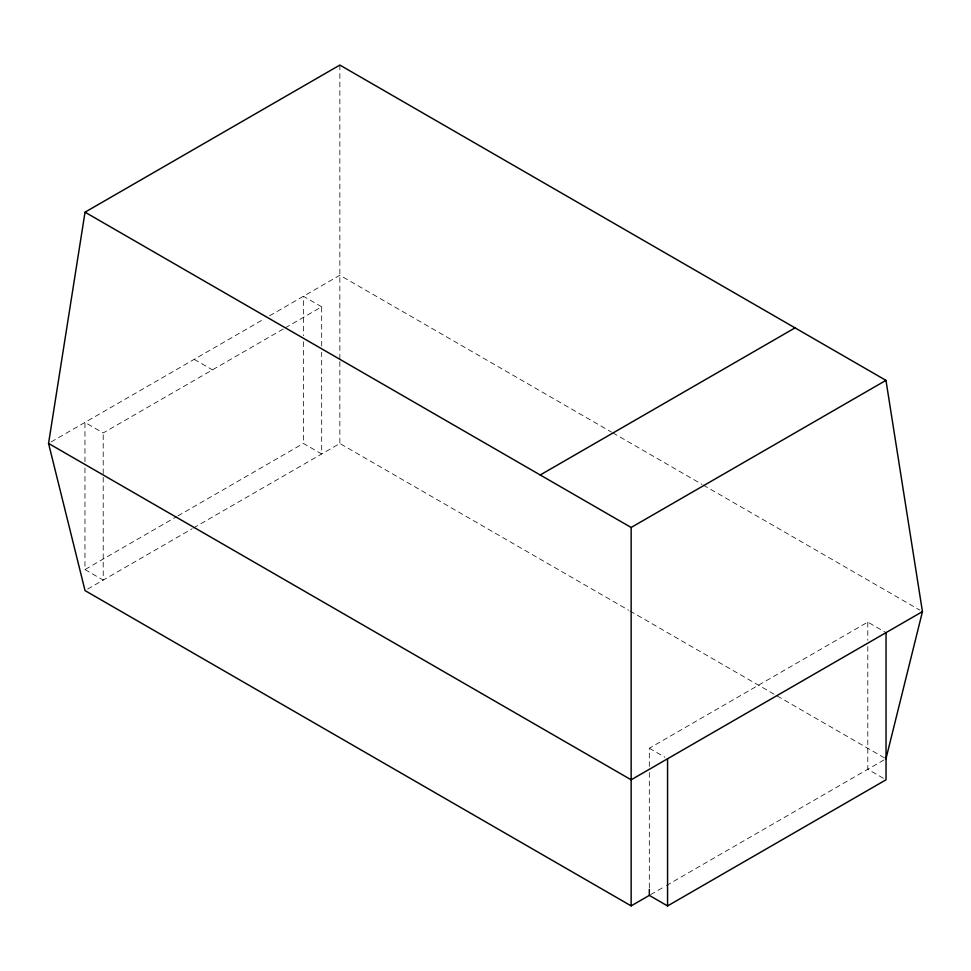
<?xml version="1.0" encoding="UTF-8"?>
<svg xmlns="http://www.w3.org/2000/svg" width="971" height="971" viewBox="0 0 971 971"><rect width="100%" height="100%" fill="white"/><g stroke="black" fill="none" stroke-linecap="round" stroke-linejoin="round"><path stroke-width="0.73" stroke-dasharray="4.86 3.64" d="M51.147 441.926L264.428 318.804M269.622 315.793L339.85 275.254L611.463 432.071M84.963 461.856L84.963 422.409L103.205 432.945L283.969 328.586M285.268 327.834L321.68 306.812L321.68 346.259M84.963 467.925L84.963 569.576L176.54 516.706M177.851 515.941L303.438 443.431L321.68 453.967L321.68 352.327M87.633 589.094L192.161 528.746M193.472 527.993L339.85 443.48L628.662 610.225M649.32 766.447L649.32 748.24L867.795 622.108L886.038 632.631M650.631 894.643L665.014 886.341M666.324 885.576L884.666 759.528M612.774 432.823L702.009 484.347M703.32 485.099L919.828 610.104M321.68 306.812L303.438 296.276L303.438 335.723M194.2 359.343L212.443 369.878M629.973 610.977L884.654 758.011M883.428 778.293L867.795 769.263L867.795 646.383M649.32 748.24L664.953 757.271M84.963 569.576L103.205 580.1L103.205 432.945M867.795 622.108L867.795 640.314M649.32 772.515L649.32 887.81M339.85 65.069L339.85 360.12M339.85 361.637L339.85 443.48M303.438 341.792L303.438 443.431"/><path stroke-width="1.46" d="M886.038 632.631L886.038 779.798L667.563 905.931L649.32 895.396L631.15 905.882L85.035 590.599L48.55 443.431L85.035 212.188L339.85 65.069L885.965 380.365L922.45 611.609L885.965 758.776M540.228 474.977L795.043 327.87M85.035 212.188L631.15 527.471L885.965 380.365M922.45 611.609L631.15 779.798L48.55 443.431M667.563 758.776L667.563 905.931M649.32 889.327L649.32 895.396M631.15 527.471L631.15 905.882"/></g></svg>
